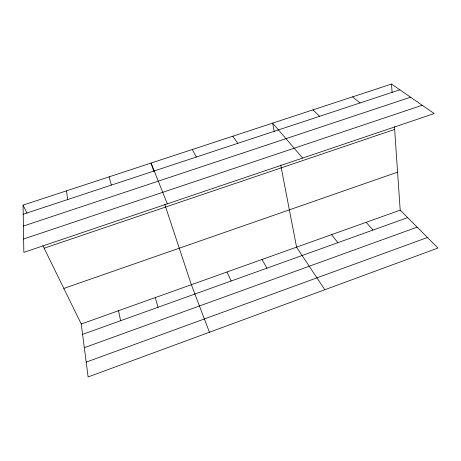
<?xml version="1.0" encoding="UTF-8"?>
<svg xmlns="http://www.w3.org/2000/svg" width="461" height="461" viewBox="0 0 461 461"><rect width="100%" height="100%" fill="white"/><g stroke="black" fill="none" stroke-linecap="round" stroke-linejoin="round"><path stroke-width="0.69" d="M86.19 362.127L427.439 237.496M84.317 347.675L417.142 227.164M82.594 334.375L407.628 217.615M81.251 324.02L400.2 210.158L437.95 248.053L88.114 376.937L81.251 324.02L42.885 245.638M63.831 288.43L397.584 172.149M44.129 248.185L394.645 129.443M23.626 238.982L422.218 105.264M23.407 226.046L410.544 97.202M23.206 214.238L399.831 89.803M23.05 205.116L391.522 84.063L434.233 113.562L23.857 252.357L23.05 205.116L27.061 213.31M352.561 96.862L360.076 102.936M312.933 109.879L319.617 116.305M366.178 222.306L372.995 230.056M302.635 158.071L272.612 123.127L274.22 131.448M331.638 234.632L337.832 242.688M232.793 136.208L237.761 143.354M324.821 289.727L296.573 247.154L280.709 165.038M262.021 259.485L266.925 268.158M192.295 149.514L196.363 157.028M226.956 272.002L231.186 280.997M167.32 203.837L151.087 163.05L153.795 171.238M209.432 332.243L191.355 284.714L164.75 204.338M155.213 297.616L158.048 307.268M109.153 176.828L111.337 185.12M118.517 310.714L120.615 320.718M66.482 190.848L67.669 199.55M391.522 84.063L392.104 92.5M394.449 126.585L400.2 210.158"/></g></svg>
